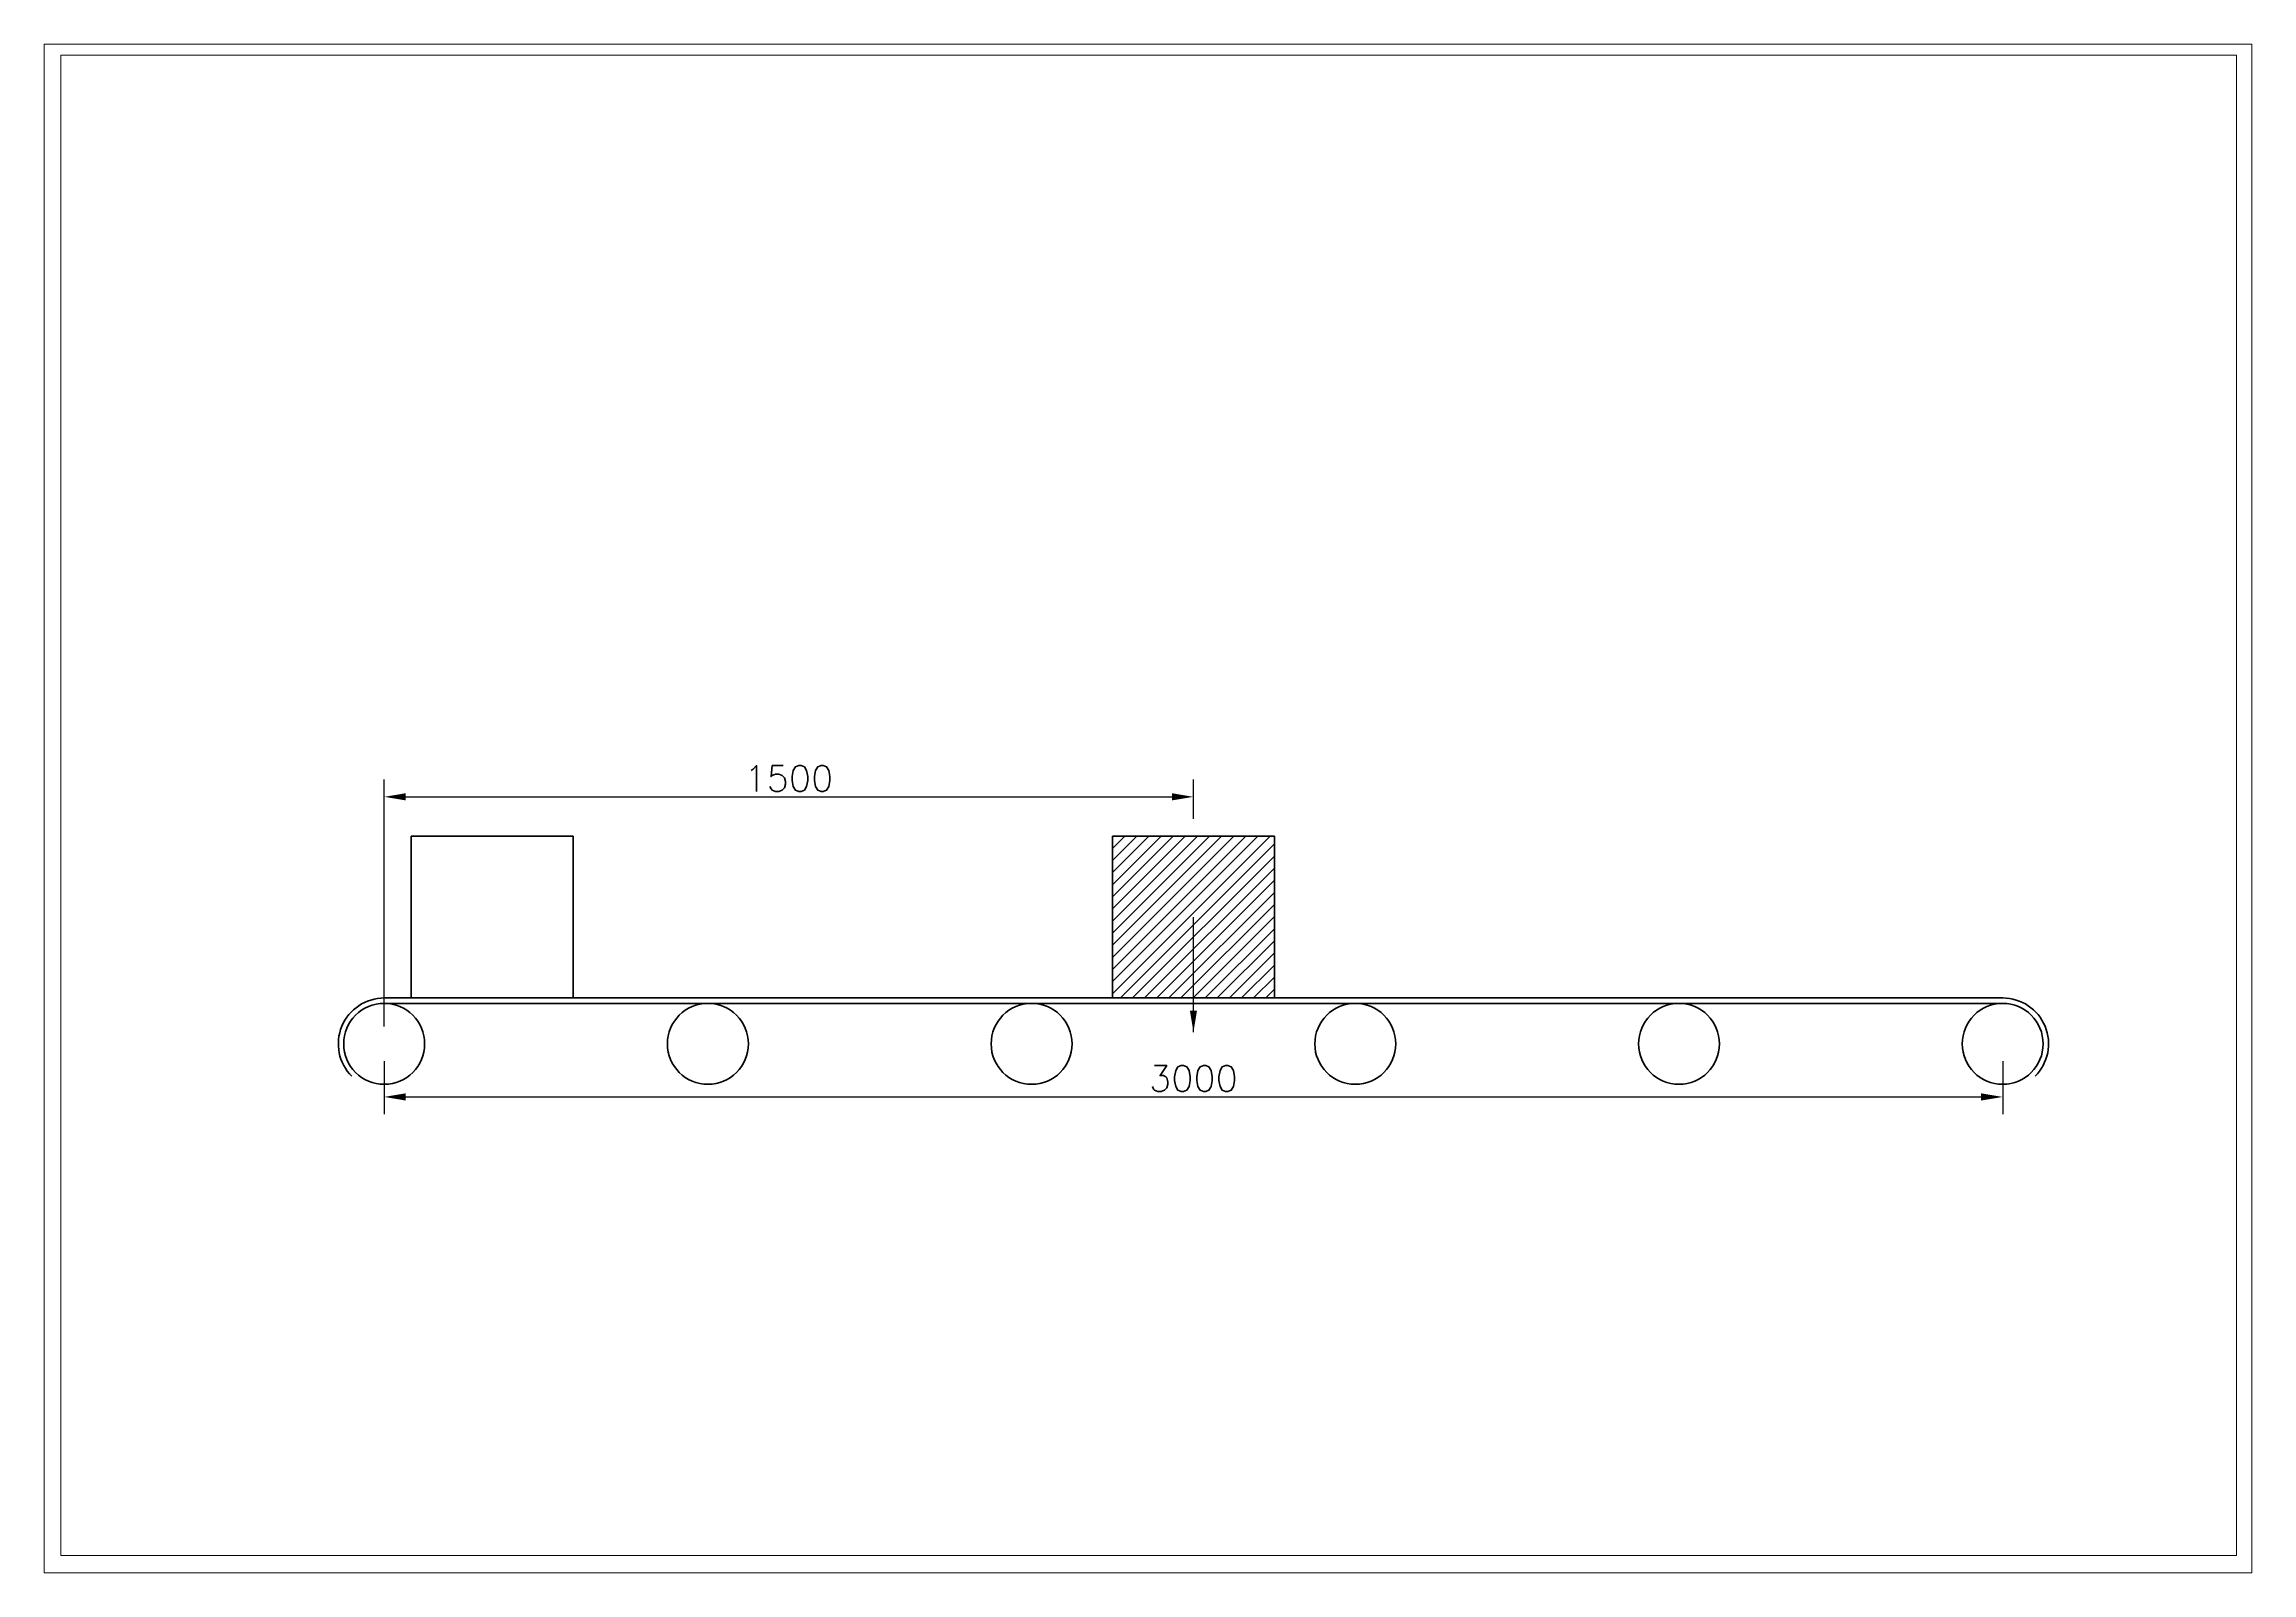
# Paper-space layout 'ISO A3 Landscape' of a CAD drawing. Header units: millimetres. Extents: x -1 to 399, y 4 to 281.
# The model-space entities are those that its viewports show. They can reach past a viewport. Long polylines and large blocks are cut down to what shows.
import ezdxf

# ---------------------------------------------------------------- set-up
doc = ezdxf.new("R2010")
doc.units = ezdxf.units.MM
doc.header["$LTSCALE"] = 0.4
doc.layers.get('0').update_dxf_attribs({"color": 1, "lineweight": 60})
doc.layers.add('Paper Outlines', color=7, linetype='Continuous', lineweight=5)
doc.styles.get("Standard").update_dxf_attribs({"font": 'simplex.shx'})
doc.dimstyles.new('Bath_Annotative', dxfattribs={"dimtxt": 3, "dimasz": 2.5, "dimexe": 2, "dimexo": 2, "dimtad": 1, "dimtxsty": 'Standard', "dimcen": 2.5, "dimadec": 0, "dimazin": 0, "dimtfac": 1, "dimtmove": 0, "dimatfit": 3, "dimfxl": 1, "dimarcsym": 0})

# ---------------------------------------------------------------- blocks, each defined once
blk = doc.blocks.new('*D13')
at = {"color": 0, "lineweight": -2, "transparency": 16777216}
for p, q in [((534.6, 88), (534.6, -10.4)), ((3534.6, 88), (3534.6, -10.4)), ((574.6, 21.6), (3494.6, 21.6))]:
    blk.add_line(p, q, dxfattribs=at)
at = {"color": 0, "transparency": 16777216}
for points in [[(574.6, 28.3), (574.6, 14.9), (534.6, 21.6)], [(3494.6, 28.3), (3494.6, 14.9), (3534.6, 21.6)]]:
    blk.add_solid(points, dxfattribs=at)
at = {"layer": 'Defpoints', "color": 0, "transparency": 16777216}
for p in [(534.6, 120), (3534.6, 120), (3534.6, 21.6)]:
    blk.add_point(p, dxfattribs=at)
at = {"color": 0, "transparency": 16777216, "insert": (2034.6, 55.6), "char_height": 48, "attachment_point": 5}
blk.add_mtext('3000', dxfattribs=at)
blk = doc.blocks.new('*D14')
at = {"color": 0, "lineweight": -2, "transparency": 16777216}
for p, q in [((534.6, 152), (534.6, 609.9)), ((574.6, 577.9), (1994.6, 577.9)), ((2034.6, 537), (2034.6, 609.9))]:
    blk.add_line(p, q, dxfattribs=at)
at = {"color": 0, "transparency": 16777216}
for points in [[(574.6, 584.6), (574.6, 571.3), (534.6, 577.9)], [(1994.6, 584.6), (1994.6, 571.3), (2034.6, 577.9)]]:
    blk.add_solid(points, dxfattribs=at)
at = {"layer": 'Defpoints', "color": 0, "transparency": 16777216}
for p in [(2034.6, 577.9), (2034.6, 505), (534.6, 120)]:
    blk.add_point(p, dxfattribs=at)
at = {"color": 0, "transparency": 16777216, "insert": (1284.6, 611.9), "char_height": 48, "attachment_point": 5}
blk.add_mtext('1500', dxfattribs=at)
blk = doc.blocks.new('*U15')
blk.add_circle((0, 0), 75)
blk = doc.blocks.new('*U16')
at = {"color": 0, "linetype": 'ByBlock', "lineweight": -2, "transparency": 16777216}
for p in [(0, 0), (600, 0), (1200, 0), (1800, 0), (2400, 0)]:
    blk.add_blockref('*U15', p, dxfattribs=at)

msp = doc.modelspace()

# ---------------------------------------------------------------- hatches: boundary and pattern name
h = msp.add_hatch()
h.set_pattern_fill('ANSI31', color=256, scale=5)
h.set_pattern_definition([(45, (638.884, -6e-14), (-11.22532, 11.22532), [])])
h.paths.add_polyline_path([(1884.573, 205.009), (2184.573, 205.009), (2184.573, 505.009), (1884.573, 505.009)])

# ---------------------------------------------------------------- linework, layer by layer
for p, q in [((584.573, 505.009), (584.573, 205.009)), ((884.573, 505.009), (584.573, 505.009)), ((884.573, 205.009), (884.573, 505.009)), ((1884.573, 505.009), (1884.573, 205.009)), ((2184.573, 505.009), (1884.573, 505.009)), ((2184.573, 205.009), (2184.573, 505.009)), ((534.573, 205.009), (3534.573, 205.009)), ((584.573, 205.009), (534.573, 205.009)), ((534.573, 195.009), (3534.573, 195.009))]:
    msp.add_line(p, q)
msp.add_circle((3534.573, 120.009), 75)
for centre, start, end in [((534.573, 120.009), 90, 225), ((3534.573, 120.009), 315, 90)]:
    msp.add_arc(centre, 85, start, end)

# ---------------------------------------------------------------- block references
msp.add_blockref('*U16', (534.573, 120.009))

# ---------------------------------------------------------------- dimensions: what is measured, and where the dimension line sits
for base, p2, picture, middle in [((2034.573, 577.95), (2034.573, 505.009), '*D14', (1284.573, 611.95)), ((3534.573, 21.597), (3534.573, 120.009), '*D13', (2034.573, 55.597))]:
    dim = msp.add_linear_dim(base=base, p1=(534.573, 120.009), p2=p2, dimstyle='Bath_Annotative')
    dim.commit()
    dim.dimension.update_dxf_attribs({"geometry": picture, "text_midpoint": middle})

# ---------------------------------------------------------------- leaders
msp.add_leader([(2034.573, 141.702), (2034.573, 355.009)], dimstyle='Bath_Annotative', override={"dimscale": 16, "dimgap": 0.625, "dimtad": 0})

psp = doc.layouts.new('ISO A3 Landscape')

# ---------------------------------------------------------------- linework, layer by layer
at = {"layer": 'Paper Outlines'}
psp.add_lwpolyline([(-0.88, 281.44), (399.12, 281.44), (399.12, 4.44), (-0.88, 4.44)], close=True, dxfattribs=at)

# ---------------------------------------------------------------- viewports
at = {"layer": '0', "view_target_point": (1100.692, 154.504)}
psp.add_viewport(center=(199.24, 143.52), size=(394.19, 271.8444), view_center_point=(850.846, 407.689), view_height=2781.05255, dxfattribs=at)

doc.saveas('drawing.dxf')
